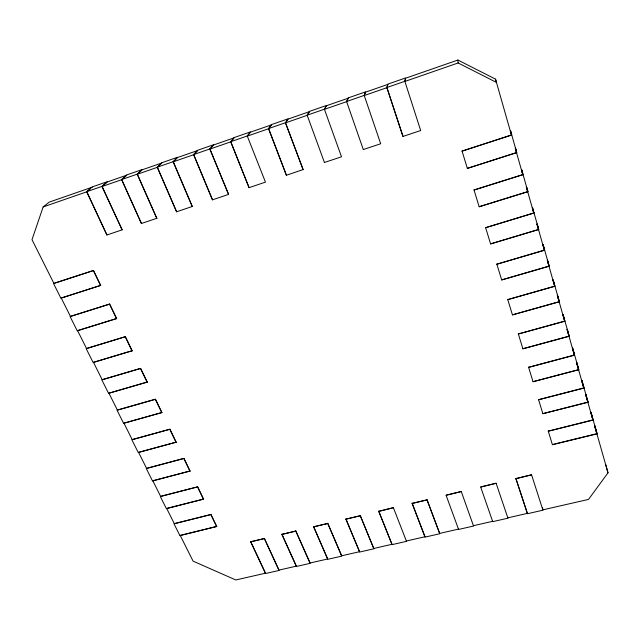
<?xml version="1.0" encoding="UTF-8"?>
<svg xmlns="http://www.w3.org/2000/svg" width="640" height="640" viewBox="0 0 640 640"><rect width="100%" height="100%" fill="white"/><g stroke="black" fill="none" stroke-linecap="round" stroke-linejoin="round"><path stroke-width="0.96" d="M427.016 499.88L412.136 503.416L425.04 537.112L439.736 533.752L427.016 499.88L412.136 503.416M393.376 507.68L378.728 511.36L392.056 544.64L406.504 541.344L393.376 507.68L378.728 511.36M360.272 515.744L345.896 519.16L359.632 552.04L373.832 548.8L360.272 515.744L345.896 519.16M402.976 136.424L386.848 87.536L387.832 84.128L405.52 77.984L404.84 81.296L420.688 130.528L402.976 136.424L386.944 87.664L387.888 84.384L365.616 92.128L364.296 95.52L386.944 87.664M327.744 523.472L313.608 526.832L327.736 559.32L341.704 556.136L327.744 523.472L313.608 526.832M295.768 531.08L281.872 534.384L296.376 566.48L310.112 563.344L295.768 531.08L281.872 534.384M264.328 538.552L250.656 541.8L265.52 573.528L279.032 570.44L264.328 538.552L250.656 541.8M363.32 149.624L346.584 101.512L348.24 97.896L365.56 91.872L364.2 95.4L380.696 143.752L363.352 149.528M92.304 187.152L49.192 202.144L43.144 206.944L32 239.672L53.888 283.352L93.536 270.504L100.704 285.392L60.896 298.208L53.552 283.56L93.536 270.504M210.992 514.512L174.016 523.848L179.92 535.632L216.744 526.464L210.992 514.512L174.28 523.608L166.672 508.416L203.576 499.104L197.672 486.84L160.608 496.328L152.8 480.736L190.056 471.016L183.992 458.416L146.576 468.328L138.56 452.32L176.168 442.168L169.936 429.232L132.168 439.576L123.928 423.128L161.904 412.536L155.496 399.232L117.368 410.032L108.904 393.136L147.24 382.072L140.656 368.4L102.152 379.68L93.456 362.304L132.16 350.752L125.392 336.688L86.52 348.472L77.568 330.608L116.656 318.536L109.688 304.072L70.432 316.376L61.224 298M197.672 486.84L160.336 496.568L166.4 508.664L203.576 499.104M324.464 162.56L307.144 115.192L309.456 111.392L326.424 105.488L324.4 109.208L341.504 156.8L324.512 162.456M183.992 458.416L146.296 468.56L152.52 480.976L190.056 471.016M169.936 429.232L131.88 439.8L138.272 452.552L176.168 442.168M303.104 169.584L285.416 122.736L288.072 118.824L271.44 124.608L268.52 128.6L286.392 175.24L303.104 169.584L285.552 122.84L288.112 119.072L309.496 111.64L307.272 115.304L285.552 122.84M155.496 399.232L117.072 410.256L123.632 423.36L161.904 412.536M286.392 175.24L268.664 128.704L271.48 124.856L250.52 132.144L247.384 136.088L268.664 128.704M140.656 368.4L101.848 379.896L108.6 393.36L147.24 382.072M230.672 141.728L247.232 135.984L250.488 131.896L234.184 137.56L230.672 141.728L249.072 187.664L230.832 141.824L233.656 138.48M125.392 336.688L86.2 348.688L93.144 362.528L132.16 350.752M228.576 194.4L209.808 148.968L213.648 144.704L197.664 150.264L193.576 154.6L212.48 199.848L228.576 194.4L209.976 149.064L213.672 144.952L234.216 137.808M605.68 464.52L608 472.816L588.512 499.416L542.856 509.848M212.48 199.848L193.752 154.688L197.688 150.512L177.552 157.512L173.312 161.784L192.304 206.56L173.128 161.696L177.528 157.264L161.856 162.72L157.224 167.216L176.608 211.792L192.4 206.44M109.688 304.072L70.112 316.584L77.248 330.824L116.656 318.536M176.608 211.792L157.416 167.296L161.88 162.96L142.128 169.832L137.376 174.248L156.824 218.376L137.176 174.168L142.112 169.584L126.744 174.928L121.584 179.576L141.424 223.504L156.928 218.256M141.424 223.504L122.2 180.568M122.136 229.84L101.928 186.4L107.368 181.664L92.296 186.904L86.632 191.704L106.912 234.992L122.136 229.84L102.136 186.472L107.384 181.912L126.752 175.176L121.784 179.656L102.136 186.472M106.912 234.992L86.856 191.776L90.256 188.888M457.912 60.032L405.576 78.232L404.92 81.432L458.144 62.968L496.4 82.384L495.528 79.136L457.912 60.032L458.144 62.968M86.632 191.704L101.928 186.4M121.584 179.576L137.176 174.168M157.224 167.216L173.128 161.696M193.576 154.6L209.808 148.968M268.52 128.6L285.416 122.736M307.144 115.192L324.4 109.208M346.584 101.512L364.2 95.4M386.848 87.536L404.84 81.296M43.144 206.944L86.856 191.776M137.376 174.248L157.416 167.296M173.312 161.784L193.752 154.688M209.976 149.064L230.832 141.824M249.072 187.664L265.464 182.12L247.232 135.984M462.032 151.024L467.352 168.392L516.744 152.616L510.576 130.832L511.72 135.024L462.04 151.128L511.44 135.008L510.344 130.968M62.168 297.704L100.704 285.392M474 189.904L479.16 206.744L527.912 191.688L521.728 169.864L523.04 174.656L474.008 190.016L522.768 174.616L521.504 170M527.632 191.648L479.16 206.744M485.592 227.568L490.6 243.904L538.728 229.536L532.528 207.68L534.008 213.032L485.608 227.696L533.728 212.984L532.312 207.824M496.832 264.072L501.688 279.928L549.208 266.216L543.008 244.344L544.632 250.216L496.848 264.216L544.352 250.152L542.792 244.496M507.728 299.472L512.448 314.872L559.368 301.776L553.168 279.904L554.936 286.264L507.752 299.624L554.656 286.184L552.952 280.056M559.088 301.696L512.448 314.872M518.304 333.824L522.888 348.784L569.224 336.28L563.024 314.408L564.92 321.224L518.328 333.984L564.64 321.128L562.816 314.568M567.984 336.44L522.888 348.784M528.568 367.16L533.016 381.704L578.792 369.76L572.592 347.904L574.616 355.152L528.6 367.336L574.336 355.04L572.392 348.064M538.536 399.536L542.864 413.672L588.08 402.264L581.888 380.432L584.024 388.08L538.568 399.72L583.744 387.96L581.688 380.6M587.8 402.144L542.864 413.672M548.216 430.992L552.424 444.744L597.096 433.84L590.92 412.04L593.16 420.056L548.248 431.184L592.88 419.928L590.728 412.208M216.744 526.464L180.184 535.384L193.096 561.152L235.808 579.968L265.52 573.184L250.72 541.592M553.352 444.312L596.824 433.704M446.12 495.136L461.264 491.536L473.544 526.04L458.592 529.448L446.12 495.336L461.264 491.536M480.704 486.912L496.112 483.248L507.936 518.184L492.728 521.656L480.712 487.112L496.112 483.248M515.896 478.544L531.576 474.816L542.936 510.192L527.456 513.728L515.896 478.544L527.384 513.376L507.864 517.832M515.92 478.744L531.576 474.816M406.464 540.992L425 536.76L412.144 503.216M458.536 529.104L439.688 533.408L427.024 499.68M473.48 525.688L492.664 521.304M93.408 270.64L100.576 285.536M109.576 304.216L116.544 318.688M125.28 336.848L132.056 350.912M140.552 368.56L147.136 382.24M155.4 399.408L161.808 412.704M169.848 429.408L176.08 442.352M183.904 458.608L189.968 471.208M197.592 487.032L203.496 499.304M210.92 514.712L216.672 526.664M264.384 538.344L279.024 570.096L296.36 566.136L281.92 534.176M295.816 530.872L310.096 563L327.72 558.976L313.656 526.632M327.784 523.272L341.68 555.784L359.6 551.696L345.928 518.96M360.296 515.544L373.8 548.456L392.024 544.288L378.752 511.152M495.528 79.136L511.44 135.008M522.768 174.616L515.296 148.296L516.472 152.592L467.352 168.392M533.728 212.984L526.296 186.792L527.408 190.84M544.352 250.152L536.96 224.096L538.448 229.48L490.6 243.904M554.656 286.184L547.304 260.272L548.928 266.144L501.688 279.928M564.64 321.128L557.328 295.368L558.84 300.792M574.336 355.04L567.064 329.424L568.944 336.176M583.744 387.96L576.52 362.496L578.512 369.648L533.016 381.704M592.88 419.928L585.696 394.616L587.536 401.2M608 472.816L594.624 425.832L596.576 432.832M594.808 425.664L597.096 433.84M585.896 394.456L588.08 402.264M576.72 362.336L578.792 369.76M567.272 329.272L569.224 336.28M557.536 295.216L559.368 301.776M547.512 260.128L549.208 266.216M537.176 223.952L538.728 229.536M526.52 186.648L527.912 191.688M515.528 148.16L516.744 152.616M542.512 507.52L542.792 509.304M348.288 98.152L346.696 101.632L324.52 109.32L326.464 105.736L348.288 98.152"/></g></svg>
